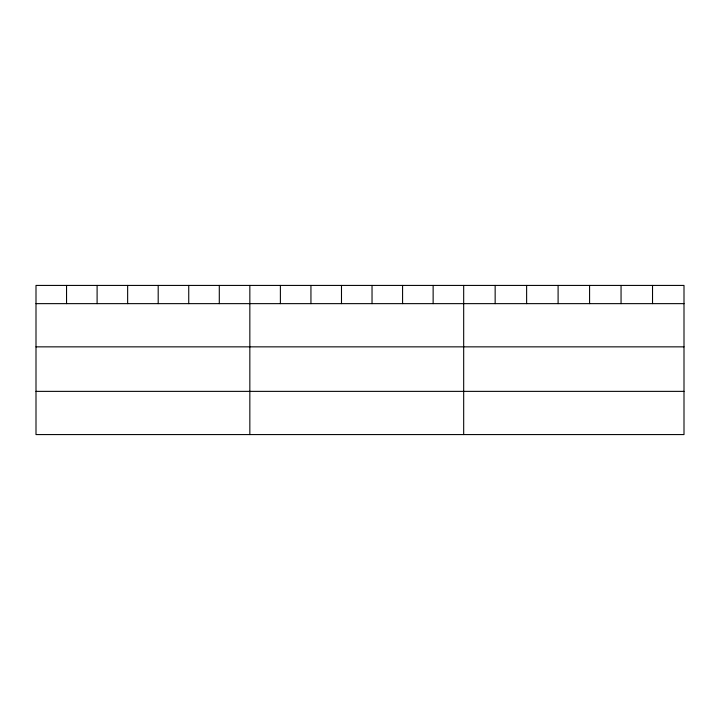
<?xml version="1.0" encoding="UTF-8"?>
<svg xmlns="http://www.w3.org/2000/svg" width="720" height="720" viewBox="0 0 720 720"><rect width="100%" height="100%" fill="white"/><g stroke="black" fill="none" stroke-linecap="round" stroke-linejoin="round"><path stroke-width="1.08" d="M684 303.642L684 434.574L36 434.574L36 285.426L684 285.426L684 303.642L36 303.642M36 346.851L684 346.851M36 391.365L684 391.365M652.527 285.426L652.527 303.642M621.054 285.426L621.054 303.642M589.581 285.426L589.581 303.642M558.099 285.426L558.099 303.642M526.626 285.426L526.626 303.642M495.153 285.426L495.153 303.642M463.68 285.426L463.68 434.574M433.134 285.426L433.134 303.642M402.579 285.426L402.579 303.642M372.033 285.426L372.033 303.642M341.487 285.426L341.487 303.642M310.941 285.426L310.941 303.642M280.386 285.426L280.386 303.642M249.84 285.426L249.84 434.574M219.294 285.426L219.294 303.642M188.739 285.426L188.739 303.642M158.193 285.426L158.193 303.642M127.647 285.426L127.647 303.642M97.101 285.426L97.101 303.642M66.546 285.426L66.546 303.642"/></g></svg>
